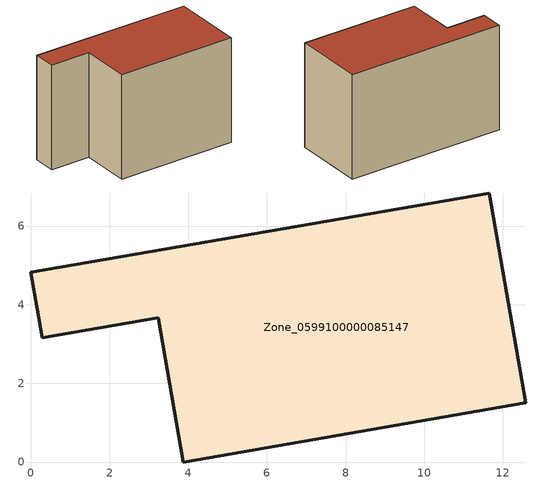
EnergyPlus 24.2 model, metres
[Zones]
Zone_0599100000085147
 floor ground (C_G): 3.24,3.67 0.29,3.16 0,4.82 11.65,6.84 12.58,1.51 3.88,0 z0
 wall outside (C_F): 11.65,6.84 0,4.82 0.29,3.16 3.24,3.67 3.88,0 12.58,1.51 11.65,6.84 z0:7.79
 roof outside (C_R): 3.88,0 12.58,1.51 11.65,6.84 0,4.82 0.29,3.16 3.24,3.67 z7.79
[BUILDING]
Pand.0599100000085147: North Axis=0; Terrain=City; Loads Convergence Tolerance Value=0.04; Temperature Convergence Tolerance Value=0.4; Solar Distribution=FullExterior; Maximum Number of Warmup Days=25; Minimum Number of Warmup Days=1
[Site:Location]
Rotterdam.The.Hague.AP_ZH_NLD Design_Conditions: Latitude=51.96; Longitude=4.45; Time Zone=1; Elevation=-4.5
[SITE:GROUNDTEMPERATURE:BUILDINGSURFACE]
18, 18, 18, 18, 18, 18, 18, 18, 18, 18, 18, 18
[MATERIAL] Thermal Absorptance=0.9; Solar Absorptance=0.7; Visible Absorptance=0.7
Name | Roughness | Thickness | Conductivity | Density | Specific Heat
G.TI.1975-1991 | MediumSmooth | 0.15 | 0.288461 | 540 | 1210
F.TI.1975-1991 | Rough | 0.3 | 0.230769 | 1920 | 840
R.TI.1975-1991 | MediumRough | 0.2 | 0.153846 | 1500 | 1000
[CONSTRUCTION]
C_G: G.TI.1975-1991
C_F: F.TI.1975-1991
C_R: R.TI.1975-1991
[ZONE]
Zone_0599100000085147: Type=1; Multiplier=1; Ceiling Height=Autocalculate; Volume=Autocalculate; Floor Area=autocalculate; Part of Total Floor Area=Yes
[ZONEINFILTRATION:DESIGNFLOWRATE]
Infil_Zone_0599100000085147: Zone or ZoneList or Space or SpaceList=Zone_0599100000085147; Schedule=AlwaysOn; Design Flow Rate Calculation Method=Flow/Area; Flow Rate per Floor Area=0.003; Constant Term Coefficient=1; Temperature Term Coefficient=0; Velocity Term Coefficient=0; Velocity Squared Term Coefficient=0
[HVACTEMPLATE:ZONE:IDEALLOADSAIRSYSTEM]
Zone_0599100000085147: Maximum Heating Supply Air Temperature=50; Minimum Cooling Supply Air Temperature=13; Maximum Heating Supply Air Humidity Ratio=0.0156; Minimum Cooling Supply Air Humidity Ratio=0.0077; Heating Limit=NoLimit; Cooling Limit=NoLimit; Dehumidification Control Type=ConstantSensibleHeatRatio; Cooling Sensible Heat Ratio=0.7; Dehumidification Setpoint=60; Humidification Control Type=None; Humidification Setpoint=30; Outdoor Air Method=None; Outdoor Air Flow Rate per Person=0.00944; Outdoor Air Flow Rate per Zone Floor Area=0; Outdoor Air Flow Rate per Zone=0; Demand Controlled Ventilation Type=None; Outdoor Air Economizer Type=NoEconomizer; Heat Recovery Type=None; Sensible Heat Recovery Effectiveness=0.7; Latent Heat Recovery Effectiveness=0.65
[ZONECONTROL:THERMOSTAT]
ThermostatControl_Zone_0599100000085147: Zone or ZoneList=Zone_0599100000085147; Control Type Schedule=DualSetpointControlType; Control 1=Thermostat_Zone_0599100000085147; Temperature Difference Between Cutout And Setpoint=0
[THERMOSTATSETPOINT:DUALSETPOINT]
Thermostat_Zone_0599100000085147: Heating Setpoint Temperature Schedule=HeatingSetpoint_Zone_0599100000085147; Cooling Setpoint Temperature Schedule=CoolingSetpoint_Zone_0599100000085147
[SCHEDULE:COMPACT]
HeatingSetpoint_Zone_0599100000085147: Through: 12/31, For: AllDays, Until: 24:00, 21
CoolingSetpoint_Zone_0599100000085147: Through: 12/31, For: AllDays, Until: 24:00, 24
DualSetpointControlType: Through: 12/31, For: AllDays, Until: 24:00, 4
AlwaysOn: Through: 12/31, For: AllDays, Until: 24:00, 1
